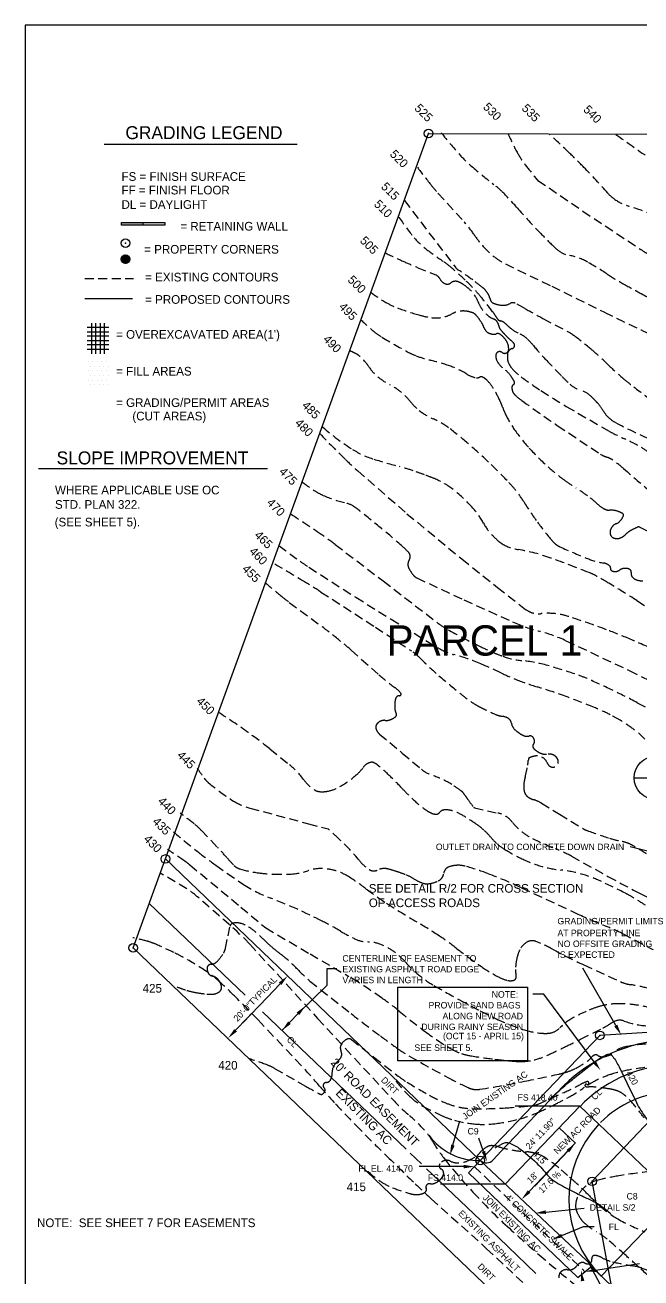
# Model space of a CAD drawing. Extents: x 0 to 7440, y -160 to 5160.
# Drawn here: x 0 to 1710, y 1683 to 5160 of the extents above; entities that cross this region are included whole.
import ezdxf
from ezdxf.enums import TextEntityAlignment as Align

# ---------------------------------------------------------------- set-up
doc = ezdxf.new("R2010")
doc.units = 0
doc.header["$LTSCALE"] = 50
doc.header["$MEASUREMENT"] = 0
doc.linetypes.add('DASHED', pattern=[0.75, 0.5, -0.25])
doc.layers.get('0').update_dxf_attribs({"linetype": 'CONTINUOUS'})
for name, color, linetype in [('1', 1, 'CONTINUOUS'), ('2', 5, 'DASHED'), ('3', 3, 'CONTINUOUS'), ('4', 4, 'CONTINUOUS'), ('5', 5, 'CONTINUOUS'), ('6', 6, 'CONTINUOUS')]:
    doc.layers.add(name, color=color, linetype=linetype)

# ---------------------------------------------------------------- blocks, each defined once
blk = doc.blocks.new('*X12')
for p, q in [((266.7, 4509.3), (279.6, 4522.3)), ((266.7, 4511.1), (277.9, 4522.3)), ((266.9, 4507.8), (281.2, 4522)), ((267, 4513.2), (275.8, 4522)), ((267.3, 4506.4), (282.6, 4521.7)), ((267.8, 4505.1), (283.8, 4521.1)), ((268.1, 4516), (272.9, 4520.9)), ((268.4, 4504), (285, 4520.5)), ((269.2, 4503), (286, 4519.8)), ((270, 4502), (286.9, 4519)), ((270.9, 4501.2), (287.8, 4518.1)), ((271.9, 4500.4), (288.6, 4517.1)), ((273, 4499.7), (289.2, 4516)), ((274.2, 4499.2), (289.8, 4514.8)), ((275.5, 4498.7), (290.2, 4513.4)), ((277, 4498.4), (290.5, 4512)), ((278.7, 4498.3), (290.6, 4510.3)), ((280.6, 4498.5), (290.5, 4508.4)), ((283, 4499.1), (289.8, 4505.9))]:
    blk.add_line(p, q)
blk = doc.blocks.new('*X16')
for p, q in [((175, 4225), (175, 4225)), ((181.25, 4212.5), (181.25, 4212.5)), ((187.5, 4225), (187.5, 4225)), ((193.75, 4212.5), (193.75, 4212.5)), ((200, 4225), (200, 4225)), ((206.25, 4212.5), (206.25, 4212.5)), ((212.5, 4225), (212.5, 4225)), ((218.75, 4212.5), (218.75, 4212.5)), ((225, 4225), (225, 4225)), ((231.25, 4212.5), (231.25, 4212.5)), ((175, 4200), (175, 4200)), ((175, 4175), (175, 4175)), ((181.25, 4187.5), (181.25, 4187.5)), ((187.5, 4200), (187.5, 4200)), ((187.5, 4175), (187.5, 4175)), ((193.75, 4187.5), (193.75, 4187.5)), ((200, 4200), (200, 4200)), ((200, 4175), (200, 4175)), ((206.25, 4187.5), (206.25, 4187.5)), ((212.5, 4200), (212.5, 4200)), ((212.5, 4175), (212.5, 4175)), ((218.75, 4187.5), (218.75, 4187.5)), ((225, 4200), (225, 4200)), ((225, 4175), (225, 4175)), ((231.25, 4187.5), (231.25, 4187.5)), ((181.25, 4162.5), (181.25, 4162.5)), ((193.75, 4162.5), (193.75, 4162.5)), ((206.25, 4162.5), (206.25, 4162.5)), ((218.75, 4162.5), (218.75, 4162.5)), ((231.25, 4162.5), (231.25, 4162.5))]:
    blk.add_line(p, q)

msp = doc.modelspace()

# ---------------------------------------------------------------- linework, layer by layer
for p, q in [((219.4, 4829.2), (755.2, 4829.2)), ((267.8, 4612.3), (387.8, 4612.3)), ((267.8, 4604.3), (267.8, 4612.3)), ((327.8, 4604.3), (267.8, 4604.3)), ((327.8, 4604.3), (327.8, 4612.3)), ((387.8, 4604.3), (327.8, 4604.3)), ((387.8, 4612.3), (387.8, 4604.3)), ((232.2, 4321), (172.2, 4321)), ((184.2, 4333), (184.2, 4247.6)), ((196.2, 4247.6), (196.2, 4333)), ((208.2, 4333), (208.2, 4247.6)), ((220.2, 4247.6), (220.2, 4333)), ((172.2, 4309), (232.2, 4309)), ((232.2, 4297), (172.2, 4297)), ((172.2, 4285), (232.2, 4285)), ((232.2, 4273), (172.2, 4273)), ((172.2, 4261), (232.2, 4261)), ((37.4, 3929.5), (672.7, 3929.5)), ((2107, 2773.1), (1679.6, 2879.5)), ((344.7, 2722.4), (611.1, 2467.6)), ((838.4, 2495.6), (838.4, 2541.8)), ((838.4, 2541.8), (865.9, 2541.8)), ((1639.7, 2383.6), (1548, 2542.6)), ((708, 2499.5), (671.6, 2461.4)), ((757.5, 2416.2), (838.4, 2495.6)), ((1439.8, 2470.6), (1409.8, 2470.6)), ((1579.8, 2283), (1439.8, 2470.6)), ((671.6, 2461.4), (604.4, 2391.2)), ((584.5, 2370.4), (616.9, 2404.3)), ((628.6, 2416.6), (604.4, 2391.2)), ((659.4, 2421.4), (1057.5, 2040.6)), ((757.5, 2416.2), (713.2, 2369.9)), ((1333, 1943.2), (1540, 2160.2)), ((1540, 2160.2), (1360, 2160.2)), ((1593, 2109.7), (1540.9, 2159.4)), ((1187.5, 2051.8), (1206.7, 2118.9)), ((1482.6, 2099.9), (1527.6, 2057)), ((1593, 2109.7), (1809.8, 1902.3)), ((1272.4, 2034.2), (1259.2, 2071.3)), ((1399.1, 1923), (1527.4, 2057.2)), ((1068.8, 2029.8), (1100.3, 1999.7)), ((1506.9, 2035.3), (1414.8, 1937.5)), ((1217.1, 1992.2), (1094, 1992.2)), ((1114.5, 1986.1), (1263.8, 1843.3)), ((1263.7, 2009.5), (1230.5, 1974.8)), ((1263.7, 2009.5), (1574.3, 1716.4)), ((1230.5, 1974.8), (1230.5, 1974.8)), ((1230.5, 1974.8), (1534, 1684.5)), ((1333, 1943.2), (1153, 1943.2)), ((1599.6, 1688.2), (1807, 1905)), ((1418, 1695.8), (1263.8, 1843.3)), ((1445.6, 1865.9), (1551.6, 1876.7)), ((1490.1, 1800.8), (1550.1, 1825.9)), ((1550.1, 1825.9), (1580.1, 1825.9)), ((1534, 1684.5), (1574.3, 1716.4)), ((1565.5, 1722.7), (1645.5, 1573.6)), ((1583.9, 1704.9), (1705.5, 1723.2))]:
    msp.add_line(p, q)
for centre in [(278.6, 4555), (278.6, 4510.3)]:
    msp.add_circle(centre, 12)
msp.add_arc((1809.8, 1902.3), 372, 93.9363, 136.29)
msp.add_point((1132, 2063.4))
for points in [[(267.8, 4604.3), (327.8, 4604.3), (267.8, 4612.3), (327.8, 4612.3)], [(711.6, 2496.1), (704.4, 2503), (728.7, 2521.2)], [(761.1, 2412.8), (753.9, 2419.7), (778.2, 2437.9)], [(588.1, 2366.9), (580.8, 2373.8), (563.7, 2348.7)], [(737.7, 2388.1), (730.5, 2395), (713.2, 2369.9)], [(1635.4, 2381.2), (1644, 2386.1), (1654.7, 2357.7)], [(1575.8, 2280), (1583.8, 2286), (1597.7, 2258.9)], [(1192.3, 2050.4), (1182.7, 2053.2), (1179.3, 2023)], [(1510.5, 2031.9), (1503.2, 2038.7), (1527.4, 2057.2)], [(1267.7, 2032.5), (1277.1, 2035.9), (1282.4, 2005.9)], [(1217.1, 1987.2), (1217.1, 1997.2), (1247.1, 1992.2)], [(1402.7, 1919.5), (1395.5, 1926.4), (1378.4, 1901.3)], [(1446.1, 1860.9), (1445.1, 1870.8), (1415.7, 1862.8)], [(1492, 1796.2), (1488.2, 1805.4), (1462.4, 1789.3)], [(1542.7, 1673.9), (1552.6, 1675.4), (1543.3, 1704.3)], [(1584.6, 1700), (1583.1, 1709.9), (1554.2, 1700.5)]]:
    msp.add_solid(points)
at = {"layer": '1'}
for p, q in [((1690.8, 3070.9), (1810.8, 3070.9)), ((1033.8, 2489.9), (1394.7, 2489.9)), ((1033.8, 2489.9), (1033.8, 2285.9)), ((1394.7, 2489.9), (1394.7, 2285.9)), ((1394.7, 2285.9), (1033.8, 2285.9)), ((1494.6, 2215.9), (1321.8, 2034.7)), ((1321.8, 2034.7), (1299, 2010.8))]:
    msp.add_line(p, q, dxfattribs=at)
for centre in [(1120.2, 4858.9), (389.5, 2845.8), (300, 2599.1), (1595.5, 2356.4), (1263.7, 2009.5), (1573.9, 1951.3)]:
    msp.add_circle(centre, 12, dxfattribs=at)
for centre, radius, start, end in [((1807.1, 1900.5), 444, 93.5163, 134.7317), ((1807.1, 1900.5), 300, 93.5, 134.379), ((1809.8, 1902.3), 300, 136.2731, 225.538), ((1256.9, 2176.3), 166.9, 215.6439, 272.329), ((1280.8, 2026.4), 24, 226.2732, 319.523)]:
    msp.add_arc(centre, radius, start, end, dxfattribs=at)
at = {"layer": '2'}
for p, q in [((165.6, 4456.8), (300.7, 4456.8)), ((1247.1, 1992.2), (1554.2, 1700.5))]:
    msp.add_line(p, q, dxfattribs=at)
for points in [[(1155.5, 4860.8, 0.018134), (1206, 4800.7, 0.031073), (1238.8, 4768.7, 0.012792), (1301.4, 4717.5, -0.031425), (1326.1, 4695.7, -0.017461), (1366.6, 4652.3, 0.012097), (1424.4, 4589, 0.007633), (1463.2, 4549.7, 0.020217), (1478.6, 4535.7, 0.130463), (1511.2, 4520.5, -0.086344), (1561.8, 4502.1, -0.014441), (1617, 4468.2, 0.018246), (1661, 4441.7, 0.003579), (1710.6, 4414.7, 0.002712), (1776.6, 4379.8, 0.009915), (1851.9, 4342.4, 0.037272), (1872.9, 4334.4, 0.025363), (1892, 4329.7, 0.007144), (1961, 4317.4), (2027.1, 4307.4, -0.034729), (2057.7, 4300.4, -0.020092), (2108.9, 4282.7)], [(1340.9, 4858.5, 0.028991), (1365.8, 4806.9, 0.038843), (1389.3, 4771.2, 0.005937), (1420.1, 4732.6, 0.058274), (1423.8, 4729.1), (1548.2, 4643.9), (1709.7, 4536.9, 0.022797), (1762.4, 4507, 0.013081), (1857.8, 4461.6), (1993.8, 4403.2, 0.007118), (2030.6, 4388.1, 0.003465), (2107, 4358.6)], [(1456, 4856.7, -0.00537), (1512.2, 4803.9, -0.007514), (1551.3, 4765.1, -0.014304), (1617.6, 4693.4, 0.059128), (1635.1, 4677.5, 0.078771), (1675.8, 4657.3, -0.030972), (1783.1, 4616.4), (1901.4, 4562.3), (2012.8, 4507.6, 0.047627), (2042.1, 4496.8, 0.021829), (2108.4, 4482.2)], [(1640, 4856.7, 0.007623), (1730.5, 4792.9, 0.012561), (1786.9, 4756.4), (1894.2, 4691, 0.01056), (1943.7, 4662.8, 0.005507), (2040.4, 4611.7, 0.047457), (2057.1, 4605, 0.015855), (2108.9, 4591.6)], [(1088.9, 4765.5, 0.007734), (1126.2, 4717.2, 0.015296), (1146.2, 4693.7), (1219.3, 4613.9, -0.03348), (1246.3, 4578.5, 0.036087), (1271.5, 4545.9, 0.043482), (1302.8, 4516.5, 0.051399), (1333.5, 4497), (1462, 4435.2), (1608.1, 4363.2, 0.003025), (1716.9, 4310.6, 0.007055), (1764, 4289, 0.027901), (1819.7, 4268, -0.017087), (1911.3, 4235.8), (1990, 4204.1, 0.016351), (2034.2, 4188.1, 0.009949), (2108, 4165.6)], [(1053, 4673.2), (1121, 4583.7), (1194.5, 4487.8, 0.074887), (1204.3, 4479.2, -0.020888), (1242.5, 4452.7, -0.002862), (1269.1, 4432.3, -0.013264), (1274.7, 4427.7, -0.05247), (1277.5, 4424.8, -0.01496), (1285.7, 4413.2, -0.103885), (1289.8, 4403.1, 0.106499), (1293.8, 4393.3, 0.157914), (1301.4, 4387.4, 0.064496), (1324.2, 4382.4, 0.157979), (1346.2, 4387.4, -0.255461), (1360.8, 4388, -0.015207), (1387.5, 4373.6, 0.008072), (1437.6, 4345.8), (1507.5, 4308.8, -0.035499), (1524.9, 4297.3, -0.012129), (1572.6, 4259.2, -0.020252), (1618.9, 4216.9, 0.022017), (1661.7, 4178.1, 0.010703), (1689.6, 4155.8, 0.004875), (1752.6, 4109, 0.016626)], [(1037.3, 4627.9, 0.033678), (1080.1, 4569.8, 0.053986), (1112.7, 4538.8, 0.014087), (1159.8, 4504.9, -0.028663), (1182.5, 4487.5, -0.010122), (1221.6, 4452.4, -0.017849), (1242.7, 4431.3, -0.014381), (1266.4, 4404.2, -0.010231), (1297.9, 4364.6, -0.03543), (1307.4, 4350, 0.067029), (1312.9, 4342.7, 0.153546), (1319.6, 4339.1, -0.113414), (1328.8, 4335.1, -0.034018), (1337.1, 4328.1, 0.025916), (1347.7, 4318.7, 0.058743), (1374.7, 4302.1, -0.08077), (1393.9, 4289.1, -0.031085), (1411.3, 4270.4, 0.015335), (1445.4, 4231.6, 0.006354), (1489.7, 4185.3, 0.013107), (1512, 4163.7, 0.112651), (1541.4, 4147, -0.115058), (1570.1, 4130.4, -0.011176), (1578.7, 4122.1, -0.008674), (1589.2, 4110.9, -0.05207), (1604.7, 4089.9, 0.062291), (1618, 4072.7, 0.076318), (1639.2, 4056.9, 0.018629), (1736.4, 4010.1, 0.00698)], [(998.8, 4528.1, 0.005704), (1049.1, 4504.7, 0.007364), (1088.6, 4487.6), (1139.8, 4466.6, -0.173236), (1151.7, 4455.4, 0.159191), (1164.3, 4442.9, 0.291823), (1182.1, 4444.6, -0.260923), (1201.5, 4447.7, -0.053376), (1214.9, 4441.1, -0.038325), (1231.5, 4428.6, -0.121152), (1258.6, 4389.8, 0.128823), (1284.7, 4353.6, 0.080997), (1300.6, 4344.4, -0.134141), (1309.6, 4337.7, -0.129295), (1315.1, 4325.2, 0.140565), (1320.4, 4313.8, 0.008115), (1325.8, 4307.8, 0.003839), (1337.6, 4295.3, 0.027439), (1348.3, 4285.3, -0.034209), (1356.7, 4277.1, -0.55542), (1352.5, 4262.5, 0.322481), (1338.8, 4245.1, 0.037173), (1339.2, 4231.9, 0.068145), (1340.9, 4224.9, 0.085835), (1352, 4206.7, 0.054074), (1376.8, 4183.9, 0.01408), (1431.5, 4145.8, 0.011258), (1502.4, 4101.7), (1622.5, 4032.2, 0.020787), (1664.3, 4011.6, -0.023752), (1700.9, 3993.3, -0.020954), (1731.9, 3974.1, -0.019422)], [(958.8, 4419, 0.029391), (1001.8, 4390.3, 0.042502), (1034.1, 4375, 0.019828), (1093.3, 4355.5, 0.034832), (1128, 4348.1, 0.162081), (1184.8, 4358.5, -0.194752), (1233, 4364.3, -0.017815), (1244.4, 4360.7, -0.074927), (1247, 4359.4, -0.063481), (1253.2, 4353.4, -0.023714), (1266.7, 4335, -0.058395), (1273.9, 4320.8, 0.083606), (1279.4, 4311.1, 0.116962), (1286.9, 4305.4, 0.079582), (1300.1, 4301.9, 0.123573), (1307.5, 4303, -0.140633), (1314, 4303.7, -0.129514), (1320.1, 4301, -0.048982), (1332.4, 4288.8, -0.088048), (1340.2, 4274.9, -0.09295), (1342.5, 4260, -0.615026), (1324.2, 4251.4, 0.640328), (1306.6, 4242.4, 0.040677), (1307.7, 4233.7, 0.067152), (1309.4, 4228.7, 0.114773), (1326.5, 4208.5, -0.086348), (1350.5, 4183.2, -0.016937), (1357.2, 4172.3, -0.055211), (1358.7, 4168.7, -0.36408), (1356.1, 4162.4, 0.267893), (1351.4, 4155.2, 0.104475), (1353.2, 4143.6, 0.110493), (1359.3, 4134.3, 0.035149), (1378.9, 4117.9, 0.007487), (1477.4, 4048.8), (1597.5, 3968.8, 0.053747), (1615.5, 3960.7, -0.068816), (1629.3, 3954, -0.033311), (1661.5, 3929.2, 0.011753), (1749.4, 3855.3)], [(930.8, 4343.2, 0.020297), (968.6, 4309.4, 0.03778), (990.8, 4293.6, 0.010537), (1061.4, 4253.3, 0.032697), (1085.2, 4242.3, 0.031708), (1124.1, 4230.1, -0.022768), (1178.6, 4214.1, -0.057529), (1226, 4191.5, 0.104274), (1253.3, 4181.4, 0.155422), (1261.6, 4182.7, -0.186389), (1268.5, 4183.5, -0.082265), (1274.3, 4180.8, -0.04995), (1282.3, 4174.2, -0.052417), (1298.2, 4154.1, -0.033186), (1317.6, 4118.8, -0.022762), (1325.4, 4099.7, 0.023483), (1333, 4081.2, 0.043073), (1358, 4038, 0.032443), (1399.4, 3986.2, 0.023592), (1451.9, 3933.9, 0.029426), (1498.3, 3896.5, 0.010202), (1529.1, 3875.5, -0.00991), (1560.8, 3853.9, -0.031808), (1588.3, 3831.6, 0.049813), (1606.3, 3818, 0.148354), (1622.1, 3814, -0.098086), (1646.2, 3810.3, -0.032274), (1656.6, 3805.7, -0.087645), (1660, 3803.2, -0.298214), (1660.8, 3797.9, -0.082449), (1651.1, 3783.1, -0.117479), (1640.7, 3776.1, 0.121962), (1630.7, 3769.2, 0.107543), (1624.8, 3758.7, 0.120874), (1624.2, 3748, 0.271638), (1634.3, 3736.4, 0.198938), (1654.6, 3737.7, 0.07978), (1668.1, 3747.3, -0.071497), (1683, 3758.2, -0.020917), (1701.8, 3767.3, -0.181049), (1704.3, 3767.4), (1819.4, 3710.7)], [(901.8, 4255.8, -0.024153), (920.1, 4247.1, -0.052844), (927.8, 4242, -0.075422), (954.6, 4211.4, 0.080437), (980.1, 4183.1, 0.050112), (1013.6, 4161.2, -0.053457), (1044.8, 4140.4, -0.052445), (1070.8, 4113.9, 0.058133), (1094.4, 4090.2, 0.065887), (1132.9, 4067.2, -0.05982), (1175.6, 4042.4, -0.015822), (1228.5, 3999.9, -0.013703), (1286.5, 3947.3, -0.009423), (1338, 3896.1, -0.020656), (1360.1, 3871.3, -0.034394), (1384.1, 3837.5, 0.020901), (1422.2, 3780.8, 0.015164), (1460.3, 3732, 0.050196), (1473.7, 3718.8, 0.063087), (1484.8, 3712, 0.010374), (1557.9, 3680.7, 0.053239), (1605.7, 3667.1, -0.137869), (1623.3, 3658.7, -0.297049), (1624.9, 3653.4, 0.280739), (1626.3, 3647.7, 0.137492), (1632.3, 3644.3, 0.096499), (1642, 3643.9, 0.123606), (1649.9, 3647.2, -0.107393), (1658.8, 3651.3, -0.093725), (1671.8, 3651.7, -0.133269), (1680.3, 3647.9, -0.294692), (1682.6, 3640.8, 0.206747), (1684.1, 3630.6, 0.158204), (1695.2, 3621.2, 0.114474), (1714.8, 3618, 0.348589)], [(825.9, 4044.7, 0.040986), (909.1, 3982.4, 0.065734), (968.2, 3955.3, 0.008738), (1039.8, 3934.6, -0.016503), (1077.5, 3923.1, -0.006416), (1108.9, 3911.9, -0.007276), (1136.2, 3901.3, -0.067237), (1184.8, 3873.6, -0.047198), (1243.1, 3819.6, -0.059808), (1272.7, 3777.3, 0.072944), (1297.9, 3743.2, 0.020762), (1315.2, 3727.1, 0.042553), (1324.5, 3720.4, 0.094122), (1368.8, 3704.4, -0.046989), (1459.6, 3680.8, -0.006278), (1566.2, 3640.5, -0.033652), (1585.4, 3631.4, -0.009235), (1620.1, 3611.3, -0.004019), (1698.6, 3562.8), (1826.2, 3481.1), (1916, 3433.2, 0.047708), (1974.9, 3409.2, 0.030727), (2070.9, 3386.9)], [(818.2, 4026.2, 0.006517), (889.1, 3954.8, 0.014067), (923.3, 3923.1), (1060, 3804), (1212.4, 3678.3), (1311.4, 3599.5), (1389.5, 3538.5, 0.189393), (1432.4, 3526.6, -0.106105), (1509.5, 3518.4, -0.008641), (1613.8, 3482.1, -0.013443), (1679.7, 3455.8, -0.004828), (1760, 3420.4, -0.007771), (1809.3, 3397.1, -0.028775), (1863.1, 3366.7, 0.032499), (1911, 3340.1, 0.031308), (1930.9, 3332.2, -0.014046), (1975.9, 3316, -0.040843), (2011.5, 3298.6, -0.026717), (2061.8, 3265)], [(769.1, 3892, 0.022288), (804.5, 3867.2, 0.036908), (827.6, 3854.8, 0.047023), (886.9, 3834.9, -0.09528), (915.3, 3822.2, -0.015937), (929.7, 3811.4, -0.003694), (989.8, 3762.7, -0.009268), (1048.7, 3712.4, -0.030933), (1065.1, 3695.9, -0.335852), (1066.5, 3676, 0.271195), (1065.5, 3652.2, 0.052153), (1078.2, 3633.1, 0.103117), (1087.4, 3625.8), (1218.1, 3565), (1353, 3504, 0.038885), (1428.7, 3477.4, -0.040352), (1501.5, 3451.5), (1676.9, 3368.8), (1807.4, 3304.9), (1897.2, 3250.7, 0.032813), (1956.7, 3220.5, 0.021321), (2052.5, 3184.3)], [(737, 3802.8, -0.006045), (821.6, 3746.6, -0.012682), (860.9, 3718.4), (994.2, 3617.3), (1143.9, 3501.9, 0.033505), (1177.9, 3479.8, 0.01441), (1261.3, 3436.5, 0.010468), (1300.5, 3418.5, 0.016419), (1326, 3408.4, 0.060662), (1378.6, 3396.5, -0.044401), (1450.7, 3382.7, -0.010555), (1526.2, 3359.4, -0.022934), (1560.1, 3346.4, -0.008918), (1628.5, 3315, -0.008445), (1699.5, 3279.4), (1817.8, 3217.5), (1927.6, 3160.2, 0.02401), (1967.7, 3141.6, 0.012318), (2048.4, 3111.2)], [(704.5, 3715.3, 0.005305), (763.4, 3672.1, 0.012983), (788.1, 3655.3), (917.8, 3572.2), (1016.3, 3511), (1151.3, 3428.9, 0.063798), (1190.4, 3412.9, -0.034145), (1264.8, 3387.5, -0.01158), (1322.5, 3361.7, 0.016296), (1363.6, 3343.7, 0.021349), (1421.4, 3323.5, -0.014915), (1504.5, 3295.7, -0.009866), (1580.6, 3266, -0.016747), (1624.4, 3246.1, -0.024144), (1651.9, 3230.8, -0.016971), (1688.9, 3206, -0.044078), (1720.8, 3178.5, 0.041963)], [(687.6, 3667.4, -0.003312), (778.8, 3613.1, -0.007064), (821.1, 3586.7), (972.5, 3489.1), (1072.8, 3423.2, -0.045659), (1096, 3403.7, 0.019081), (1148.9, 3354.4, 0.00809), (1207.7, 3305.3, 0.016063), (1238.5, 3282, 0.033067), (1258.4, 3269.8, 0.01564), (1302.8, 3248.2, 0.069638), (1325, 3241.8, -0.095742), (1340.9, 3236.3, -0.225914), (1349.9, 3223.1, 0.168922), (1359.8, 3204.6, 0.038527), (1372.7, 3194.5, 0.045773), (1384.8, 3187.9, 0.171221), (1399, 3187, -0.249733), (1408.8, 3184.8, -0.085196), (1411.3, 3181.8, -0.052758), (1413.9, 3175.9, -0.269138), (1411.5, 3164.9, 0.314546), (1410.2, 3155, 0.092537), (1413.6, 3150.7, 0.038497), (1424, 3142.9, 0.17751), (1452.4, 3136.6, -0.235911), (1473.7, 3129.4, -0.026825), (1475.8, 3126.9, -0.025461), (1477.8, 3124.1, -1.116525), (1450.5, 3110.6, 0.396248), (1410.9, 3130.5, 0.023173), (1399, 3126.4, 0.227397), (1398.1, 3125.4, 0.0566), (1396.9, 3119, -0.02791), (1395.3, 3106.1, -0.017211), (1388.4, 3074.5, 0.027929), (1384.5, 3054.9, 0.040544), (1384.1, 3048, 0.026906), (1384.9, 3037.7, 0.088892), (1388.6, 3026.2, 0.109216), (1394.9, 3018.8, 0.090029), (1410.9, 3010.6, -0.065047), (1433.5, 3000.5), (1483.2, 2970), (1547.9, 2930.5, 0.048395), (1560.6, 2924.4, 0.010356), (1622.6, 2903.3, 0.026267), (1657.5, 2894.2, -0.048547), (1676.1, 2888.4, -0.032217), (1687.6, 2882.7, -0.009276), (1725.4, 2859.8, -0.021018)], [(666.2, 3612.9, 0.005059), (712, 3574.7, 0.011105), (733.5, 3558), (825.3, 3490.1, -0.005043), (873.1, 3452.3, -0.007322), (905.3, 3425.5), (981.9, 3357.3, 0.023699), (1026.8, 3321.2, -0.062059), (1042.9, 3306, -0.659957), (1039.1, 3298.8, 0.345079), (1029.1, 3292, 0.053715), (1026.5, 3279.5, 0.041477), (1026.2, 3263, 0.110633), (1029.7, 3251.3, -0.191324), (1030.7, 3244.1, -0.171809), (1027.9, 3240, -0.058991), (1015.7, 3232.9, -0.12725), (1000, 3230.5, 0.142085), (985.9, 3227.9, 0.079564), (977.9, 3222.1, 0.121289), (974.5, 3216.5, 0.17009), (974.9, 3205.1, 0.124836), (983.8, 3192.6), (1047.2, 3139.8), (1100.8, 3094.6, 0.095843), (1133.9, 3076.3, -0.064234), (1184.7, 3052.4, -0.015302), (1211.3, 3034.2, -0.067569), (1216.5, 3029.2, -0.026185), (1220.9, 3023, 0.014581), (1228.6, 3011.7, 0.013955), (1245.5, 2989.6, 0.146578), (1247.7, 2988.1), (1283.5, 2979.7), (1312.5, 2973.3, -0.171409), (1352.6, 2948, 0.111135), (1408.5, 2902.7, 0.020484), (1472.6, 2874.1, -0.029746), (1516.5, 2853.6), (1617.9, 2797.6, 0.004289), (1705.3, 2750.9, 0.012741), (1735.3, 2736.2, 0.049104)], [(535.3, 3253.9, -0.010834), (619.2, 3196.9, -0.014488), (679.7, 3151.2), (734.3, 3107.2, -0.064523), (774.5, 3064.6, 0.095862), (803.4, 3037.5, 0.116839), (817.1, 3032.8, 0.072779), (840.2, 3033.9, 0.082742), (874, 3046.7, 0.050017), (922.3, 3081.5, 0.060759), (939.2, 3100.6, -0.111373), (949.6, 3110.1, -0.090278), (960.3, 3114, -0.141031), (967.7, 3113.1, -0.073384), (978.6, 3106.6, -0.019916), (1013.2, 3075.6, -0.012902), (1047.4, 3040.8, 0.016354), (1074.5, 3013.5, 0.027385), (1109.3, 2984.2, 0.05646), (1128.3, 2972.9, 0.045489), (1133.3, 2971.2, 0.035645), (1140.1, 2970.1, 0.264579), (1150.7, 2974.8, -0.212894), (1163, 2981.9, -0.102582), (1185.7, 2979.5, -0.060429), (1220.7, 2963.4, -0.016555), (1254.4, 2941.2, -0.027113), (1273.7, 2925.8, -0.03834), (1292.6, 2906.3, 0.040106), (1310.8, 2887.6, 0.044069), (1331.7, 2872.4, 0.021053), (1379.2, 2846.4, 0.087875), (1486.9, 2815.1, -0.083844), (1599.9, 2783.2, -0.006491), (1666.3, 2750.8, -0.018745), (1688.7, 2738.4, -0.010175), (1721.9, 2717.4, 0.009378)], [(477.6, 3099.2, 0.025605), (497.2, 3070.2, 0.053657), (508.7, 3057.9, 0.040036), (579, 3006.6, 0.070545), (624.4, 2986.9), (786.4, 2943.4), (841.1, 2929.2, -0.102712), (842, 2928.7, -0.00261), (872.3, 2901, -0.037152), (927.9, 2841.4, 0.080658), (955.9, 2816.2, 0.261997), (977.7, 2814.9, -0.180317), (1008.3, 2817.8, -0.01317), (1031.6, 2810.9, -0.012883), (1055.1, 2802.6, -0.048485), (1080.3, 2790.1, 0.053989), (1103.1, 2779.1, 0.118859), (1120.1, 2777.2, 0.073785), (1146.5, 2784.7, 0.259727), (1162.2, 2806, -0.291233), (1177.6, 2824.4, -0.068881), (1200.3, 2828.3, -0.073791), (1221.6, 2825.8, -0.025655), (1284.5, 2805.4, -0.016783), (1377.7, 2766.2), (1534.4, 2693.1, 0.007009), (1613.6, 2658.8, -0.012323), (1658.4, 2638.8), (1774.3, 2577.4)], [(430.5, 2972.9, -0.016934), (469.6, 2943.3, -0.03064), (489.5, 2924.9), (533.9, 2878.5, -0.011878), (561.4, 2848.1, 0.017713), (580, 2827.9, 0.123806), (595.8, 2818.4, 0.042585), (647.4, 2807.4, 0.021649), (688.2, 2804, 0.018614), (735.8, 2803.9, 0.075224), (784.8, 2813.1, -0.092972), (824.8, 2819.1, -0.06507), (862.9, 2812.8, -0.065665), (897.8, 2797, -0.024992), (947.3, 2762.5, 0.022091), (1003.2, 2723.2, 0.0075), (1087.1, 2671.3, -0.009932), (1150.3, 2631.8, -0.020448), (1197.1, 2598.4, 0.013554), (1267, 2547, 0.030155), (1314.2, 2518.4, 0.062135), (1339.4, 2508.8, 0.134147), (1356.5, 2509.3, 0.259519), (1362.9, 2516, 0.12841), (1362.9, 2524.3, -0.070461), (1361.3, 2539.2, -0.046967), (1365.1, 2570, -0.058205), (1373.3, 2593.6, -0.159934), (1394.7, 2615.8, -0.218131), (1417.7, 2617.1, -0.031767), (1464.5, 2595.3, 0.01697), (1550.7, 2552), (1657.7, 2503.3, 0.055408), (1682.9, 2496.6, -0.029654), (1730.4, 2486.5, -0.047742)], [(412, 2921.1, 0.009068), (481, 2864.7, 0.013285), (529.8, 2828.3), (606.4, 2774.9, 0.048906), (682.1, 2737, -0.026497), (824.4, 2673.5, -0.014362), (875.8, 2645.4, 0.018911), (914.9, 2624.4, 0.10954), (951.7, 2615.5, -0.099565), (992.2, 2606.6, -0.110166), (1055.5, 2560.1, 0.083795), (1134.9, 2495, 0.002524), (1209.2, 2453, 0.006703), (1237.4, 2437.8, 0.004762), (1263.7, 2424.3, 0.002802), (1308.7, 2402.1, 0.037729), (1386.2, 2371.5, 0.060064), (1437.8, 2362, 0.032682), (1452.1, 2362.1, 0.050142), (1461.3, 2363.6, 0.130757), (1484.4, 2377.2, -0.073047), (1522.4, 2405.7, -0.021248), (1557.9, 2423.1, -0.025188), (1589.1, 2435, -0.083757), (1651.8, 2444.1, -0.059388), (1740, 2431.7, -0.045023)], [(395.2, 2872.2, -0.00622), (443.6, 2839.7, -0.020677), (457.6, 2829.2), (599.3, 2712.5), (668.2, 2654.3), (791.3, 2582.3), (899.1, 2519.7, -0.01308), (925.3, 2503.5, -0.005068), (991.2, 2459.3, -0.023734), (1038.6, 2423.4, 0.015373), (1110.9, 2366.7, 0.022379), (1182.5, 2318.9, 0.060467), (1211.6, 2305.7, 0.034274), (1235.3, 2300, 0.011986), (1304.4, 2290.1, 0.008313), (1358.5, 2284.6, 0.022796), (1378.4, 2283.8, 0.059903), (1412.9, 2288.2, 0.048902), (1453, 2302.5, 0.002509), (1499.9, 2325, 0.002779), (1542.1, 2345.7), (1604.2, 2376.8, 0.030801), (1624.6, 2388.6, -0.047861), (1638, 2395.8, -0.192313), (1662.8, 2396.2, 0.074316), (1723.5, 2383, 0.012334)], [(375.3, 2806, -0.016626), (448.7, 2763.1, -0.037399), (479, 2740.6, -0.005701), (595.6, 2637.6, -0.022514), (623.7, 2609.8), (812.1, 2403.2), (1019.7, 2179.4, 0.025375), (1067.5, 2133.3, -0.029264), (1108.7, 2093, -0.052391), (1130.9, 2062.7, 0.033962), (1163.3, 2014.9, 0.021176), (1243.1, 1921.5, 0.019212), (1338.9, 1825.9, 0.008449), (1426.7, 1747.6, 0.008368), (1518, 1671.5, 0.00817), (1610.2, 1599.7, 0.009898), (1688.3, 1543.3, 0.020074), (1767.7, 1492.9, 0.012738), (1897.6, 1421.9, 0.01685), (1943.2, 1400.4, 0.00551), (2085.7, 1340.8, 0.041446), (2145.9, 1322, 0.022016), (2262.5, 1301.4)], [(421.8, 2491, 0.024849), (449.5, 2481, 0.030308), (473.1, 2475.4, 0.015866), (504.4, 2470.9, 0.035125), (518.8, 2470.3, 0.129942), (537.5, 2475.9, 0.201689), (545.1, 2486.4, 0.128603), (544.9, 2493.9, 0.064035), (538.9, 2507.6, 0.209395), (520.7, 2520.6, -0.261186), (506.9, 2532.6, -0.069966), (505.2, 2540.8, -0.109696), (506, 2546.2, -0.300569), (516.8, 2553.8, 0.205885), (533.5, 2561.6, 0.042951), (551, 2584.8, 0.086748), (556.4, 2598.3), (563.5, 2632.5), (568.9, 2659.6, -0.245038), (574.3, 2666.2, -0.126029), (590.1, 2668.6, -0.094503), (611.4, 2662.3, -0.060321), (640, 2642.9, -0.014274), (668.9, 2616.1, 0.021519), (688.4, 2598.6, 0.006576), (709.5, 2581.7, -0.009095), (724.7, 2569.4, -0.028886), (757.8, 2538.1, 0.029199), (790.7, 2507.1), (904.8, 2416.9, 0.003661), (986.2, 2354.8, 0.006321), (1034, 2319.8, 0.024177), (1065.1, 2299.9, 0.007195), (1173.7, 2239.4, 0.015921), (1230.4, 2211.1, 0.066893), (1244.9, 2206.7, 0.079879), (1262.1, 2206.6, 0.010765), (1386.6, 2228.9, 0.00423), (1482.5, 2249.1, 0.019431), (1503.1, 2254.5, 0.046743), (1527.8, 2264.6, 0.031592), (1561.6, 2285, 0.080231), (1571.4, 2294.4, -0.109057), (1579.1, 2301, -0.274365), (1590, 2300.5, 0.175952), (1605.8, 2296.8, 0.14548), (1633.8, 2308.9, -0.123145), (1666, 2324.4, -0.037099), (1723.9, 2332.1, -0.047266)], [(298.8, 2627.1, -0.018973), (340.6, 2617.3, -0.037111), (361.3, 2609.9, -0.007042), (413.7, 2585.9, -0.014393), (438.9, 2573, -0.021666), (503.3, 2533.9, -0.037156), (538, 2506.8, -0.010725), (581.4, 2465.7, -0.006838), (647, 2399), (768.8, 2270.4, -0.008718), (817.7, 2215.5, 0.009704), (861.7, 2166.2, 0.007114), (918, 2107.3, 0.004641), (1006.3, 2019.2, 0.002516), (1083.1, 1944.6, 0.004414), (1127.5, 1902.8), (1281.3, 1764.4), (1416.6, 1637.7, 0.014276)], [(623.8, 2290.8, -0.016666), (672.1, 2274.2, -0.037854), (692.5, 2264.7), (778.5, 2215.4, 0.004781), (813.6, 2196.1, 0.023545), (820.9, 2192.6, 0.241023), (824.3, 2192.9, 0.084543), (831.3, 2198.9, 0.409375), (830.2, 2210.6, -0.413101), (829.3, 2222.3, -0.219243), (836.7, 2225.8, 0.201054), (844.9, 2229.3, 0.214469), (852.1, 2249.2, -0.170698), (858.9, 2274.4, -0.068736), (867.7, 2284.1, 0.073916), (875.9, 2293.3, 0.264538), (877.1, 2312.7, -0.263314), (878.3, 2332.3, -0.144554), (894.4, 2346.1, -0.277065), (906, 2344.7), (968.1, 2296.1), (1035.9, 2243.2, 0.028034), (1059.9, 2226.6, 0.011277), (1122.7, 2190.1, 0.030678), (1168.5, 2168.4, 0.041856), (1204.1, 2157.4, 0.048859), (1242.3, 2152.9, 0.02065), (1333.1, 2155, 0.012541), (1410.2, 2161.8, 0.068465), (1424, 2165.3), (1493.2, 2196.5, 0.013134), (1540.3, 2219.5, -0.032695), (1559.6, 2228, -1.521905), (1559.2, 2220.5, 1.087704), (1556.6, 2214.1, 0.088525), (1565.1, 2213.1, -0.03962), (1584.2, 2212.6, -0.012476), (1622.9, 2207.6, -0.030253), (1638.6, 2204.2, -0.102295), (1660.6, 2192.9, -0.053368), (1693.8, 2159.5, -0.010244), (1718.5, 2127.3, -0.01514)], [(1029.3, 2229.9, 0.042358), (1070.4, 2184.5, 0.062825), (1103.9, 2160.2, 0.019467), (1161, 2131.8, 0.038249), (1191.6, 2120.7, 0.046496), (1250.3, 2110.2, 0.051566), (1304.1, 2111.2, 0.033617), (1371, 2124, 0.041649), (1422.9, 2142.3, 0.008724), (1470.6, 2164.8, 0.010689), (1508.9, 2184.7, 0.02665), (1550.4, 2210.3, -0.033247), (1583.9, 2230.5, -0.042645), (1627.1, 2248.2, -0.035338), (1681.9, 2261.2, -0.009289), (1757.8, 2272.1, -0.011921), (1817.3, 2278.2), (1946, 2288.1), (2074.2, 2298.2), (2178.3, 2306.8)], [(952.5, 1978.3, 0.041137), (988.7, 1949.8, 0.053221), (1020.4, 1933.4, 0.021758), (1067.5, 1917.4, 0.06184), (1084.8, 1914.6, 0.069222), (1099.8, 1916.1, 0.094062), (1110, 1920.7, 0.34757), (1113.4, 1932.3, -0.377103), (1117.2, 1943.1, -0.16908), (1125.1, 1944.4, 0.12622), (1135.7, 1945.4, 0.104348), (1151.5, 1955.1, 0.111478), (1161.2, 1969.6, 0.38851), (1155.2, 1985.1, -0.451697), (1151.3, 1999.5, -0.373137), (1180, 2007.5, 0.221061), (1226.3, 2007.2, 0.013935), (1251.3, 2019.5, 0.071662), (1255.7, 2022.7, 0.047998), (1259.4, 2027, -0.036732), (1264, 2032.7, -0.078609), (1282.8, 2047.2, -0.138214), (1296.2, 2050.3, -0.063647), (1315.2, 2047, 0.033015), (1351.2, 2038.3, 0.022807), (1393.1, 2033.1, -0.04303), (1415.2, 2029.4, -0.075343), (1439.6, 2019.1, -0.037984), (1482.1, 1988.3, -0.003817), (1506.7, 1967.1, -0.003998), (1529.9, 1946.4, -0.016987), (1562.7, 1914.7, 0.016825), (1595.8, 1882.7, 0.05387), (1645.1, 1847, 0.039244), (1720.5, 1811.4, 0.012112)], [(1754.8, 1666, 0.002933), (1703.7, 1713.3, 0.004885), (1668.2, 1745.2, 0.003362), (1615.8, 1790.7, 0.046671), (1585.9, 1811.8, -0.044424), (1554.4, 1833.9, -0.066889), (1542.3, 1847.2, -0.051754), (1531.2, 1867.5, -0.112822), (1528.2, 1884.7, -0.082904), (1533.3, 1907.7, -0.127404), (1554.2, 1936, -0.108339), (1591, 1954.5, -0.021351), (1648.1, 1966.5, -0.013817), (1737.4, 1978.7, -0.005158), (1847.6, 1989.6, -0.013079), (1891.2, 1992.3, -0.031547), (1940.7, 1991, -0.039441), (1979.8, 1984.3, -0.041182), (2025, 1968.8, -0.027484), (2089, 1936.5, -0.012078), (2133.1, 1909.7, 0.008237), (2197.4, 1869.8, 0.01609), (2221.6, 1856.5, 0.00776), (2272.8, 1831.2)], [(1481.6, 1683.1, -0.325645), (1493.1, 1704.1, -0.155737), (1506, 1705.9, 0.145845), (1519.8, 1707.4, 0.136842), (1532.1, 1717.3, -0.157425), (1543.2, 1725.5, -0.216756), (1554, 1724.3, 0.200022), (1565.5, 1722.7, 0.407532), (1573.3, 1735.8, -0.516372), (1581.9, 1745.6, -0.102454), (1601.6, 1739.4, 0.06772), (1630.7, 1728, 0.020879), (1686.8, 1716.8, -0.045635), (1712.3, 1710.4), (1832, 1665.5)]]:
    msp.add_lwpolyline(points, format="xyb", dxfattribs=at)
at = {"layer": '3'}
msp.add_circle((1750.8, 3070.9), 60, dxfattribs=at)
at = {"layer": '4'}
for p, q in [((300, 2599.1), (1120.2, 4858.9)), ((1120.2, 4858.9), (2106.5, 4856.1)), ((1263.7, 2009.5), (389.5, 2845.8)), ((1635.8, 1321.4), (300, 2599.1)), ((1990.7, 2380.6), (1595.5, 2356.4)), ((1595.5, 2356.4), (1263.7, 2009.5)), ((1573.9, 1951.3), (1739.3, 2124.8)), ((1628, 1661.1), (1573.9, 1951.3)), ((1628, 1661.1), (1572.4, 1714.3))]:
    msp.add_line(p, q, dxfattribs=at)
at = {"layer": '5'}
for p, q in [((7440, 5160), (0, 5160)), ((0, 5160), (0, 0))]:
    msp.add_line(p, q, dxfattribs=at)
for p in [(1120.2, 4858.9), (278.6, 4555), (389.5, 2845.8), (300, 2599.1), (1595.5, 2356.4), (1595.5, 2356.4), (1263.7, 2009.5), (1263.7, 2009.5), (1573.9, 1951.3), (1573.9, 1951.3)]:
    msp.add_point(p, dxfattribs=at)
at = {"layer": '6'}
msp.add_line((165.6, 4401.6), (298.6, 4401.6), dxfattribs=at)
for points in [[(1452.6, 2176.9, -0.00578), (1494.7, 2213.7, -0.00889), (1522.8, 2236.8), (1577.8, 2280.1, -0.045087), (1612.9, 2302.4, -0.191707), (1622.9, 2303.4, -0.161359), (1631.4, 2297.5, -0.049319), (1648.7, 2269.4), (1671.5, 2222.4), (1697, 2169.7, 0.031231), (1709.5, 2147.6, 0.017146), (1735.9, 2109.9)], [(1305.3, 2044, -0.069703), (1330.7, 2058.3, -0.180032), (1342.2, 2058.5, -0.072097), (1371, 2043.4, -0.036806), (1419.5, 2002.5, -0.02931), (1450.4, 1968.5, 0.070484), (1464.4, 1955.5, 0.023972), (1486.6, 1941.4, 0.012692), (1530.4, 1918.2, 0.010519), (1551.3, 1908.2, -0.007661), (1580.1, 1894.8, -0.045133), (1597.6, 1884.3, -0.024677), (1626.4, 1860.9)]]:
    msp.add_lwpolyline(points, format="xyb", dxfattribs=at)

# ---------------------------------------------------------------- block references
for name in ['*X12', '*X16']:
    msp.add_blockref(name, (0, 0))

# ---------------------------------------------------------------- texts
for s, p in [('525', (1117, 4889.1)), ('530', (1307.4, 4892.8)), ('535', (1414.7, 4889.1)), ('540', (1585.6, 4885.3)), ('520', (1048.7, 4761.6)), ('515', (1024.3, 4671.7)), ('510', (1004.7, 4622.9)), ('505', (965.7, 4521.7)), ('500', (931.5, 4413)), ('495', (907.1, 4338)), ('490', (863.2, 4248.1)), ('485', (804.6, 4064.4)), ('480', (785.1, 4015.7)), ('475', (741.2, 3880.7)), ('470', (707, 3794.5)), ('465', (672.8, 3704.5)), ('460', (658.2, 3659.5)), ('455', (638.7, 3610.8)), ('450', (511.8, 3243.5)), ('445', (458.1, 3093.5)), ('440', (404.4, 2966.1)), ('435', (389.7, 2909.8)), ('430', (365.3, 2861.1))]:
    msp.add_text(s, height=24, rotation=315).set_placement(p, align=Align.RIGHT)
for s, height, p in [('FS = FINISH SURFACE', 24, (267.8, 4727.7)), ('FF = FINISH FLOOR', 24, (267.8, 4690)), ('DL = DAYLIGHT', 24, (267.8, 4650)), ('= RETAINING WALL', 24, (431.1, 4589.7)), ('= PROPERTY CORNERS', 24, (330.8, 4525.7)), ('= EXISTING CONTOURS', 24, (333.4, 4448.5)), ('= PROPOSED CONTOURS', 24, (333.4, 4386.5)), ("= OVEREXCAVATED AREA(1')", 24, (252.8, 4289.5)), ('= FILL AREAS', 24, (252.8, 4187.4)), ('= GRADING/PERMIT AREAS', 24, (252.8, 4100.3)), ('(CUT AREAS)', 24, (297.9, 4062.9)), ('WHERE APPLICABLE USE OC', 24, (83.1, 3857.6)), ('STD. PLAN 322.', 24, (83.1, 3817.6)), ('(SEE SHEET 5).', 24, (82.2, 3768.7)), ('.', 24, (178.7, 3772.3)), ('GRADING/PERMIT LIMITS', 18, (1477.9, 2664.3)), ('AT PROPERTY LINE', 18, (1477.9, 2631.5)), ('NO OFFSITE GRADING', 18, (1477.9, 2601.5)), ('CENTERLINE OF EASEMENT TO ', 18, (881, 2561.1)), ('IS EXPECTED', 18, (1477.9, 2571.5)), ('EXISTING ASPHALT ROAD EDGE', 18, (881, 2531.1)), ('VARIES IN LENGTH', 18, (881, 2501.1)), ('SEE SHEET 5.', 18, (1080.8, 2313.2)), ('DETAIL S/2', 18, (1567.5, 1869.8)), ('NOTE:  SEE SHEET 7 FOR EASEMENTS', 24, (33.3, 1824.2)), ('FL', 18, (1620.3, 1816.2))]:
    msp.add_text(s, height=height).set_placement(p)
for s, height, p in [('OUTLET DRAIN TO CONCRETE DOWN DRAIN', 18, (1663.2, 2870.5)), ('425', 24, (380, 2475)), ('NOTE:  ', 18, (1382.2, 2461)), ('PROVIDE SAND BAGS ', 18, (1382.2, 2431)), ('ALONG NEW ROAD', 18, (1382.2, 2401)), ('DURING RAINY SEASON', 18, (1382.2, 2371)), ('(OCT 15 - APRIL 15)', 18, (1384.7, 2345.5)), ('420', 24, (589.9, 2261.3)), ('FS 418.40', 18, (1478.2, 2175.1)), ('FL EL. 414.70', 18, (1076.5, 1977.9)), ('415', 24, (946.2, 1924)), ('FS 414.0', 18, (1215.8, 1952.5))]:
    msp.add_text(s, height=height).set_placement(p, align=Align.RIGHT)
for s, height, rotation, p in [('20\'-0"TYPICAL', 18, 46.2731, (645.4, 2451.4)), ('CL', 18, 315, (735.6, 2332.1)), ("20' ROAD EASEMENT", 24, 315, (962.9, 2162.4)), ('DIRT', 18, 315, (1006.3, 2210.8)), ('420', 18, 300, (1677.4, 2233.9)), ('EXISTING AC', 24, 315, (932.3, 2122.1)), ('CL', 18, 45, (1592.7, 2185.8)), ('NEW AC ROAD', 18, 45, (1539.2, 2086.1)), ('24\' 11.90"', 18, 46.3603, (1437.3, 2077.3)), ('415', 18, 315, (1421.8, 2011.9)), ("18'", 18, 45, (1414.8, 1954.8)), ('17.6 %', 18, 45, (1462.4, 1943.3)), ("4' CONCRETE SWALE", 18, 316, (1421.3, 1817.4)), ('EXISTING ASPHALT', 18, 315, (1282, 1779.7)), ('DIRT', 18, 315, (1274.4, 1693.1))]:
    msp.add_text(s, height=height, rotation=rotation).set_placement(p, align=Align.CENTER)
for rotation, p in [(35, (1221.9, 2121.3)), (315, (1269.5, 1904))]:
    msp.add_text('JOIN EXISTING AC', height=18, rotation=rotation).set_placement(p)
for s, p in [('C9', (1243.7, 2081.3)), ('C8', (1685.1, 1900.8))]:
    msp.add_text(s, height=18).set_placement(p, align=Align.CENTER)
at = {"layer": '1'}
for s, p in [('GRADING LEGEND', (496.6, 4843.4)), ('SLOPE IMPROVEMENT', (353.7, 3940.8))]:
    msp.add_text(s, height=36, dxfattribs=at).set_placement(p, align=Align.CENTER)
for s, p in [('SEE DETAIL R/2 FOR CROSS SECTION', (954.2, 2752.2)), ('OF ACCESS ROADS', (954.2, 2712.2))]:
    msp.add_text(s, height=24, dxfattribs=at).set_placement(p)
at = {"layer": '4'}
msp.add_text('PARCEL 1', height=84, dxfattribs=at).set_placement((1275.1, 3410.2), align=Align.CENTER)

doc.saveas('drawing.dxf')
